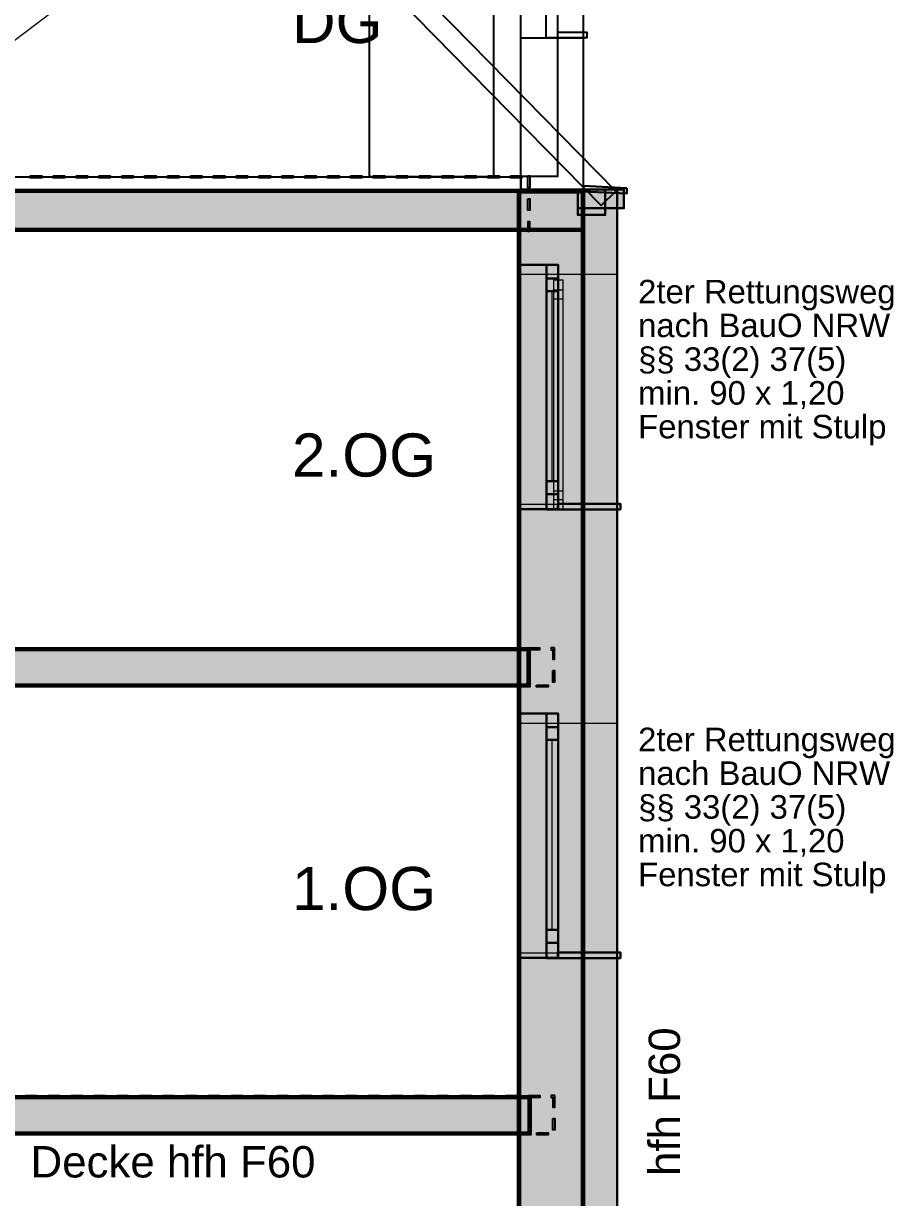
# Model space of a CAD drawing. Header units: millimetres. Extents: x 7 to 41668, y 3977 to 28530.
# Drawn here: x 26593 to 32230, y 11560 to 19163 of the extents above; entities that cross this region are included whole.
import ezdxf

# ---------------------------------------------------------------- set-up
doc = ezdxf.new("R2010")
doc.units = ezdxf.units.MM
doc.header["$LTSCALE"] = 50
for name, color, linetype in [('00_Wand_Bestand', 7, 'Continuous'), ('01_Daemmung_neu', 9, 'Continuous'), ('05_Linien_stark', 7, 'Continuous'), ('06_Linien_fein', 3, 'Continuous'), ('07_Bemassung', 6, 'Continuous'), ('10_Text', 7, 'Continuous')]:
    doc.layers.add(name, color=color, linetype=linetype)
doc.styles.add('PLAN', font='arial.ttf')

msp = doc.modelspace()

# ---------------------------------------------------------------- hatches: boundary and pattern name
at = {"layer": '00_Wand_Bestand'}
for points in [[(22149.8, 18089), (30224.9, 18089), (30224.9, 17818.5), (22149.8, 17818.5)], [(29795.7, 18083.6), (30225.6, 18083.6), (30225.6, 6056.3), (29795.7, 6056.3)], [(30185.3, 18089.6), (30481.8, 18089.6), (30481.8, 17965.9), (30185.3, 17965.9)], [(30185.3, 18089.6), (30360.9, 18089.6), (30360.9, 17921.4), (30185.3, 17921.4)], [(22093.2, 15121.1), (29873.4, 15121.1), (29873.4, 14867.3), (22093.2, 14867.3)], [(22092.8, 12219.6), (29880.3, 12219.6), (29880.3, 11965.8), (22092.8, 11965.8)]]:
    msp.add_hatch(color=7, dxfattribs=at).paths.add_polyline_path(points)
at = {"layer": '01_Daemmung_neu'}
msp.add_hatch(color=7, dxfattribs=at).paths.add_polyline_path([(30215.9, 18089.5), (30438.3, 18089.5), (30438.3, 8192.1), (30215.9, 8192.1)])

# ---------------------------------------------------------------- linework, layer by layer
at = {"layer": '00_Wand_Bestand'}
for points in [[(22149.8, 18089), (30224.9, 18089), (30224.9, 17818.5), (22149.8, 17818.5)], [(29795.7, 18083.6), (30225.6, 18083.6), (30225.6, 6056.3), (29795.7, 6056.3)], [(30185.3, 18089.6), (30481.8, 18089.6), (30481.8, 17965.9), (30185.3, 17965.9)], [(30185.3, 18089.6), (30360.9, 18089.6), (30360.9, 17921.4), (30185.3, 17921.4)], [(22093.2, 15121.1), (29873.4, 15121.1), (29873.4, 14867.3), (22093.2, 14867.3)], [(22092.8, 12219.6), (29880.3, 12219.6), (29880.3, 11965.8), (22092.8, 11965.8)]]:
    msp.add_lwpolyline(points, close=True, dxfattribs=at)
at = {"layer": '01_Daemmung_neu'}
msp.add_lwpolyline([(30215.9, 18089.5), (30438.3, 18089.5), (30438.3, 8192.1), (30215.9, 8192.1)], close=True, dxfattribs=at)
at = {"layer": '05_Linien_stark', "lineweight": 15}
for p, q in [((30017.2, 16196.3), (30017.2, 17434.7)), ((30017.3, 13290.5), (30017.3, 14528.8))]:
    msp.add_line(p, q, dxfattribs=at)
at = {"layer": '05_Linien_stark', "lineweight": 25}
for points in [[(24659.2, 23951.7), (24563.8, 23857.9), (30335.4, 17984.6), (30430.9, 18078.4)], [(29815.3, 21992.4), (30219.2, 21992.4), (30219.2, 18079.1), (29815.3, 18079.1)], [(29816.1, 20606.7), (30051.7, 20606.7), (30051.7, 18171.6), (29816.1, 18171.6)], [(29815.2, 20533.4), (30219.1, 20533.4), (30219.1, 18088.4), (29815.2, 18088.4)], [(29978.9, 20601.3), (30052.3, 20601.3), (30052.3, 19070.7), (29978.9, 19070.7)], [(28833.7, 20157.1), (29637.2, 20157.1), (29637.2, 18170.2), (28833.7, 18170.2)], [(30055.2, 19107.6), (30242.3, 19107.6), (30242.3, 19069.4), (30055.2, 19069.4)], [(29815.2, 19070.1), (30219.1, 19070.1), (30219.1, 18082.9), (29815.2, 18082.9)]]:
    msp.add_lwpolyline(points, close=True, dxfattribs=at)
at = {"layer": '05_Linien_stark', "lineweight": 30}
for points in [[(30502.7, 18097.7), (30500.8, 18061.3), (30219.9, 18076), (30221.8, 18112.4)], [(29803.7, 17600.8), (30056.2, 17600.8), (30056.2, 16017.6), (29803.7, 16017.6)], [(29980.5, 17600.8), (30056.1, 17600.8), (30056.1, 16016.7), (29980.5, 16016.7)], [(29980.5, 17512.1), (30056.2, 17512.1), (30056.2, 16116.2), (29980.5, 16116.2)], [(29980.5, 17430.6), (30056.4, 17430.6), (30056.4, 16199.1), (29980.5, 16199.1)], [(30054.9, 16053.3), (30460.7, 16053.3), (30460.7, 16016.9), (30054.9, 16016.9)], [(29803.8, 14694.9), (30056.3, 14694.9), (30056.3, 13111.8), (29803.8, 13111.8)], [(29980.6, 14695), (30056.3, 14695), (30056.3, 13110.9), (29980.6, 13110.9)], [(29980.7, 14606.3), (30056.4, 14606.3), (30056.4, 13210.4), (29980.7, 13210.4)], [(29980.6, 14524.8), (30056.6, 14524.8), (30056.6, 13293.3), (29980.6, 13293.3)], [(30055, 13147.4), (30459.9, 13147.4), (30459.9, 13111), (30055, 13111)]]:
    msp.add_lwpolyline(points, close=True, dxfattribs=at)
at = {"layer": '05_Linien_stark', "lineweight": 50}
for points in [[(22161.3, 18077.6), (30213.5, 18077.6), (30213.5, 17830), (22161.3, 17830)], [(29807.2, 18072.1), (30214.1, 18072.1), (30214.1, 6067.8), (29807.2, 6067.8)]]:
    msp.add_lwpolyline(points, close=True, dxfattribs=at)
at = {"layer": '05_Linien_stark', "lineweight": 18}
for points in [[(30189.7, 18085.2), (30477.4, 18085.2), (30477.4, 17970.4), (30189.7, 17970.4)], [(30220.3, 18085.1), (30433.9, 18085.1), (30433.9, 8196.5), (30220.3, 8196.5)], [(29801.6, 17539), (30434.1, 17539), (30434.1, 16047.9), (29801.6, 16047.9)], [(29801.7, 14633.2), (30434.7, 14633.2), (30434.7, 13142), (29801.7, 13142)]]:
    msp.add_lwpolyline(points, close=True, dxfattribs=at)
at = {"layer": '05_Linien_stark', "lineweight": 20}
for points in [[(30027.9, 17504.1), (30087.3, 17504.1), (30087.3, 16014.8), (30027.9, 16014.8)], [(30027.9, 17439), (30087.3, 17439), (30087.3, 16077.6), (30027.9, 16077.6)], [(30027.9, 17379.8), (30087.3, 17379.8), (30087.3, 16135.3), (30027.9, 16135.3)]]:
    msp.add_lwpolyline(points, close=True, dxfattribs=at)
at = {"layer": '06_Linien_fein', "lineweight": 9}
msp.add_line((30057.2, 17377.7), (30057.2, 16139.8), dxfattribs=at)
at = {"layer": '07_Bemassung', "lineweight": 15}
msp.add_line((28940.4, 20866.5), (25267.6, 18098.8), dxfattribs=at)
at = {"layer": '07_Bemassung'}
for points in [[(26636.9, 18176), (26711, 18176), (26711, 18163.6), (26636.9, 18163.6)], [(26785, 18176), (26859.1, 18176), (26859.1, 18163.6), (26785, 18163.6)], [(26933.2, 18176), (27007.3, 18176), (27007.3, 18163.6), (26933.2, 18163.6)], [(27081.4, 18176), (27155.5, 18176), (27155.5, 18163.6), (27081.4, 18163.6)], [(27229.5, 18176), (27303.6, 18176), (27303.6, 18163.6), (27229.5, 18163.6)], [(27377.7, 18176), (27451.8, 18176), (27451.8, 18163.6), (27377.7, 18163.6)], [(27525.9, 18176), (27600, 18176), (27600, 18163.6), (27525.9, 18163.6)], [(27674, 18176), (27748.1, 18176), (27748.1, 18163.6), (27674, 18163.6)], [(27822.2, 18176), (27896.3, 18176), (27896.3, 18163.6), (27822.2, 18163.6)], [(27970.4, 18176), (28044.5, 18176), (28044.5, 18163.6), (27970.4, 18163.6)], [(28118.5, 18176), (28192.6, 18176), (28192.6, 18163.6), (28118.5, 18163.6)], [(28266.7, 18176), (28340.8, 18176), (28340.8, 18163.6), (28266.7, 18163.6)], [(28414.9, 18176), (28489, 18176), (28489, 18163.6), (28414.9, 18163.6)], [(28563, 18176), (28637.1, 18176), (28637.1, 18163.6), (28563, 18163.6)], [(28711.2, 18176), (28785.3, 18176), (28785.3, 18163.6), (28711.2, 18163.6)], [(28859.4, 18176), (28933.5, 18176), (28933.5, 18163.6), (28859.4, 18163.6)], [(29007.5, 18176), (29081.6, 18176), (29081.6, 18163.6), (29007.5, 18163.6)], [(29155.7, 18176), (29229.8, 18176), (29229.8, 18163.6), (29155.7, 18163.6)], [(29303.9, 18176), (29378, 18176), (29378, 18163.6), (29303.9, 18163.6)], [(29452, 18176), (29526.1, 18176), (29526.1, 18163.6), (29452, 18163.6)], [(29600.2, 18176), (29674.3, 18176), (29674.3, 18163.6), (29600.2, 18163.6)], [(29748.4, 18176), (29822.5, 18176), (29822.5, 18163.6), (29748.4, 18163.6)], [(29861, 18176), (29873.4, 18176), (29873.4, 18101.9), (29861, 18101.9)], [(29861, 18027.8), (29873.4, 18027.8), (29873.4, 17953.7), (29861, 17953.7)], [(29873.4, 17818.4), (29873.4, 17879.6), (29861, 17879.6), (29861, 17830.8), (29860.8, 17830.8), (29860.5, 17830.8), (29860.5, 17818.4)], [(26600.9, 17830.8), (26675, 17830.8), (26675, 17818.4), (26600.9, 17818.4)], [(26749, 17830.8), (26823.1, 17830.8), (26823.1, 17818.4), (26749, 17818.4)], [(26897.2, 17830.8), (26971.3, 17830.8), (26971.3, 17818.4), (26897.2, 17818.4)], [(27045.4, 17830.8), (27119.4, 17830.8), (27119.4, 17818.4), (27045.4, 17818.4)], [(27193.5, 17830.8), (27267.6, 17830.8), (27267.6, 17818.4), (27193.5, 17818.4)], [(27341.7, 17830.8), (27415.8, 17830.8), (27415.8, 17818.4), (27341.7, 17818.4)], [(27489.9, 17830.8), (27563.9, 17830.8), (27563.9, 17818.4), (27489.9, 17818.4)], [(27638, 17830.8), (27712.1, 17830.8), (27712.1, 17818.4), (27638, 17818.4)], [(27786.2, 17830.8), (27860.3, 17830.8), (27860.3, 17818.4), (27786.2, 17818.4)], [(27934.4, 17830.8), (28008.4, 17830.8), (28008.4, 17818.4), (27934.4, 17818.4)], [(28082.5, 17830.8), (28156.6, 17830.8), (28156.6, 17818.4), (28082.5, 17818.4)], [(28230.7, 17830.8), (28304.8, 17830.8), (28304.8, 17818.4), (28230.7, 17818.4)], [(28378.9, 17830.8), (28452.9, 17830.8), (28452.9, 17818.4), (28378.9, 17818.4)], [(28527, 17830.8), (28601.1, 17830.8), (28601.1, 17818.4), (28527, 17818.4)], [(28675.2, 17830.8), (28749.3, 17830.8), (28749.3, 17818.4), (28675.2, 17818.4)], [(28823.4, 17830.8), (28897.4, 17830.8), (28897.4, 17818.4), (28823.4, 17818.4)], [(28971.5, 17830.8), (29045.6, 17830.8), (29045.6, 17818.4), (28971.5, 17818.4)], [(29119.7, 17830.8), (29193.8, 17830.8), (29193.8, 17818.4), (29119.7, 17818.4)], [(29267.9, 17830.8), (29341.9, 17830.8), (29341.9, 17818.4), (29267.9, 17818.4)], [(29416, 17830.8), (29490.1, 17830.8), (29490.1, 17818.4), (29416, 17818.4)], [(29564.2, 17830.8), (29638.3, 17830.8), (29638.3, 17818.4), (29564.2, 17818.4)], [(29712.4, 17830.8), (29786.4, 17830.8), (29786.4, 17818.4), (29712.4, 17818.4)], [(26602.9, 15120.5), (26676.9, 15120.5), (26676.9, 15108.1), (26602.9, 15108.1)], [(26751, 15120.5), (26825.1, 15120.5), (26825.1, 15108.1), (26751, 15108.1)], [(26899.2, 15120.5), (26973.3, 15120.5), (26973.3, 15108.1), (26899.2, 15108.1)], [(27047.4, 15120.5), (27121.5, 15120.5), (27121.5, 15108.1), (27047.4, 15108.1)], [(27195.5, 15120.5), (27269.6, 15120.5), (27269.6, 15108.1), (27195.5, 15108.1)], [(27343.7, 15120.5), (27417.8, 15120.5), (27417.8, 15108.1), (27343.7, 15108.1)], [(27491.9, 15120.5), (27565.9, 15120.5), (27565.9, 15108.1), (27491.9, 15108.1)], [(27640, 15120.5), (27714.1, 15120.5), (27714.1, 15108.1), (27640, 15108.1)], [(27788.2, 15120.5), (27862.3, 15120.5), (27862.3, 15108.1), (27788.2, 15108.1)], [(27936.4, 15120.5), (28010.4, 15120.5), (28010.4, 15108.1), (27936.4, 15108.1)], [(28084.5, 15120.5), (28158.6, 15120.5), (28158.6, 15108.1), (28084.5, 15108.1)], [(28232.7, 15120.5), (28306.8, 15120.5), (28306.8, 15108.1), (28232.7, 15108.1)], [(28380.9, 15120.5), (28454.9, 15120.5), (28454.9, 15108.1), (28380.9, 15108.1)], [(28529, 15120.5), (28603.1, 15120.5), (28603.1, 15108.1), (28529, 15108.1)], [(28677.2, 15120.5), (28751.3, 15120.5), (28751.3, 15108.1), (28677.2, 15108.1)], [(28825.4, 15120.5), (28899.4, 15120.5), (28899.4, 15108.1), (28825.4, 15108.1)], [(28973.6, 15120.5), (29047.6, 15120.5), (29047.6, 15108.1), (28973.6, 15108.1)], [(29121.7, 15120.5), (29195.8, 15120.5), (29195.8, 15108.1), (29121.7, 15108.1)], [(29269.9, 15120.5), (29344, 15120.5), (29344, 15108.1), (29269.9, 15108.1)], [(29418.1, 15120.5), (29492.2, 15120.5), (29492.2, 15108.1), (29418.1, 15108.1)], [(29566.2, 15120.5), (29640.3, 15120.5), (29640.3, 15108.1), (29566.2, 15108.1)], [(29714.4, 15120.5), (29788.5, 15120.5), (29788.5, 15108.1), (29714.4, 15108.1)], [(29862.6, 15120.5), (29936.7, 15120.5), (29936.7, 15108.1), (29862.6, 15108.1)], [(30033.8, 15120.5), (30010.7, 15120.5), (30010.7, 15108.1), (30021.4, 15108.1), (30021.4, 15046.4), (30033.8, 15046.4)], [(30021.4, 14972.3), (30033.8, 14972.3), (30033.8, 14898.2), (30021.4, 14898.2)], [(26657.5, 14879), (26731.6, 14879), (26731.6, 14866.7), (26657.5, 14866.7)], [(26805.7, 14879), (26879.8, 14879), (26879.8, 14866.7), (26805.7, 14866.7)], [(26953.8, 14879), (27027.9, 14879), (27027.9, 14866.7), (26953.8, 14866.7)], [(27102, 14879), (27176.1, 14879), (27176.1, 14866.7), (27102, 14866.7)], [(27250.2, 14879), (27324.3, 14879), (27324.3, 14866.7), (27250.2, 14866.7)], [(27398.4, 14879), (27472.5, 14879), (27472.5, 14866.7), (27398.4, 14866.7)], [(27546.5, 14879), (27620.6, 14879), (27620.6, 14866.7), (27546.5, 14866.7)], [(27694.7, 14879), (27768.8, 14879), (27768.8, 14866.7), (27694.7, 14866.7)], [(27842.9, 14879), (27917, 14879), (27917, 14866.7), (27842.9, 14866.7)], [(27991, 14879), (28065.1, 14879), (28065.1, 14866.7), (27991, 14866.7)], [(28139.2, 14879), (28213.3, 14879), (28213.3, 14866.7), (28139.2, 14866.7)], [(28287.3, 14879), (28361.4, 14879), (28361.4, 14866.7), (28287.3, 14866.7)], [(28435.5, 14879), (28509.6, 14879), (28509.6, 14866.7), (28435.5, 14866.7)], [(28583.7, 14879), (28657.8, 14879), (28657.8, 14866.7), (28583.7, 14866.7)], [(28731.8, 14879), (28805.9, 14879), (28805.9, 14866.7), (28731.8, 14866.7)], [(28880, 14879), (28954.1, 14879), (28954.1, 14866.7), (28880, 14866.7)], [(29028.2, 14879), (29102.3, 14879), (29102.3, 14866.7), (29028.2, 14866.7)], [(29176.4, 14879), (29250.5, 14879), (29250.5, 14866.7), (29176.4, 14866.7)], [(29324.5, 14879), (29398.6, 14879), (29398.6, 14866.7), (29324.5, 14866.7)], [(29472.7, 14879), (29546.8, 14879), (29546.8, 14866.7), (29472.7, 14866.7)], [(29620.9, 14879), (29695, 14879), (29695, 14866.7), (29620.9, 14866.7)], [(29769, 14879), (29843.1, 14879), (29843.1, 14866.7), (29769, 14866.7)], [(29917.2, 14879), (29991.3, 14879), (29991.3, 14866.7), (29917.2, 14866.7)], [(26604.2, 12220.1), (26678.3, 12220.1), (26678.3, 12207.7), (26604.2, 12207.7)], [(26752.3, 12220.1), (26826.4, 12220.1), (26826.4, 12207.7), (26752.3, 12207.7)], [(26900.5, 12220.1), (26974.6, 12220.1), (26974.6, 12207.7), (26900.5, 12207.7)], [(27048.7, 12220.1), (27122.8, 12220.1), (27122.8, 12207.7), (27048.7, 12207.7)], [(27196.8, 12220.1), (27270.9, 12220.1), (27270.9, 12207.7), (27196.8, 12207.7)], [(27345, 12220.1), (27419.1, 12220.1), (27419.1, 12207.7), (27345, 12207.7)], [(27493.2, 12220.1), (27567.3, 12220.1), (27567.3, 12207.7), (27493.2, 12207.7)], [(27641.3, 12220.1), (27715.4, 12220.1), (27715.4, 12207.7), (27641.3, 12207.7)], [(27789.5, 12220.1), (27863.6, 12220.1), (27863.6, 12207.7), (27789.5, 12207.7)], [(27937.7, 12220.1), (28011.8, 12220.1), (28011.8, 12207.7), (27937.7, 12207.7)], [(28085.8, 12220.1), (28159.9, 12220.1), (28159.9, 12207.7), (28085.8, 12207.7)], [(28234, 12220.1), (28308.1, 12220.1), (28308.1, 12207.7), (28234, 12207.7)], [(28382.2, 12220.1), (28456.3, 12220.1), (28456.3, 12207.7), (28382.2, 12207.7)], [(28530.3, 12220.1), (28604.4, 12220.1), (28604.4, 12207.7), (28530.3, 12207.7)], [(28678.5, 12220.1), (28752.6, 12220.1), (28752.6, 12207.7), (28678.5, 12207.7)], [(28826.7, 12220.1), (28900.8, 12220.1), (28900.8, 12207.7), (28826.7, 12207.7)], [(28974.8, 12220.1), (29048.9, 12220.1), (29048.9, 12207.7), (28974.8, 12207.7)], [(29123, 12220.1), (29197.1, 12220.1), (29197.1, 12207.7), (29123, 12207.7)], [(29271.2, 12220.1), (29345.3, 12220.1), (29345.3, 12207.7), (29271.2, 12207.7)], [(29419.3, 12220.1), (29493.4, 12220.1), (29493.4, 12207.7), (29419.3, 12207.7)], [(29567.5, 12220.1), (29641.6, 12220.1), (29641.6, 12207.7), (29567.5, 12207.7)], [(29715.7, 12220.1), (29789.8, 12220.1), (29789.8, 12207.7), (29715.7, 12207.7)], [(29863.8, 12220.1), (29937.9, 12220.1), (29937.9, 12207.7), (29863.8, 12207.7)], [(30035.1, 12220.1), (30012, 12220.1), (30012, 12207.7), (30022.7, 12207.7), (30022.7, 12146), (30035.1, 12146)], [(30022.7, 12071.9), (30035.1, 12071.9), (30035.1, 11997.8), (30022.7, 11997.8)], [(26658.8, 11978.6), (26732.9, 11978.6), (26732.9, 11966.3), (26658.8, 11966.3)], [(26807, 11978.6), (26881.1, 11978.6), (26881.1, 11966.3), (26807, 11966.3)], [(26955.2, 11978.6), (27029.2, 11978.6), (27029.2, 11966.3), (26955.2, 11966.3)], [(27103.3, 11978.6), (27177.4, 11978.6), (27177.4, 11966.3), (27103.3, 11966.3)], [(27251.5, 11978.6), (27325.6, 11978.6), (27325.6, 11966.3), (27251.5, 11966.3)], [(27399.6, 11978.6), (27473.7, 11978.6), (27473.7, 11966.3), (27399.6, 11966.3)], [(27547.8, 11978.6), (27621.9, 11978.6), (27621.9, 11966.3), (27547.8, 11966.3)], [(27696, 11978.6), (27770.1, 11978.6), (27770.1, 11966.3), (27696, 11966.3)], [(27844.2, 11978.6), (27918.2, 11978.6), (27918.2, 11966.3), (27844.2, 11966.3)], [(27992.3, 11978.6), (28066.4, 11978.6), (28066.4, 11966.3), (27992.3, 11966.3)], [(28140.5, 11978.6), (28214.6, 11978.6), (28214.6, 11966.3), (28140.5, 11966.3)], [(28288.7, 11978.6), (28362.7, 11978.6), (28362.7, 11966.3), (28288.7, 11966.3)], [(28436.8, 11978.6), (28510.9, 11978.6), (28510.9, 11966.3), (28436.8, 11966.3)], [(28585, 11978.6), (28659.1, 11978.6), (28659.1, 11966.3), (28585, 11966.3)], [(28733.1, 11978.6), (28807.2, 11978.6), (28807.2, 11966.3), (28733.1, 11966.3)], [(28881.3, 11978.6), (28955.4, 11978.6), (28955.4, 11966.3), (28881.3, 11966.3)], [(29029.5, 11978.6), (29103.6, 11978.6), (29103.6, 11966.3), (29029.5, 11966.3)], [(29177.7, 11978.6), (29251.7, 11978.6), (29251.7, 11966.3), (29177.7, 11966.3)], [(29325.8, 11978.6), (29399.9, 11978.6), (29399.9, 11966.3), (29325.8, 11966.3)], [(29474, 11978.6), (29548.1, 11978.6), (29548.1, 11966.3), (29474, 11966.3)], [(29622.1, 11978.6), (29696.2, 11978.6), (29696.2, 11966.3), (29622.1, 11966.3)], [(29770.3, 11978.6), (29844.4, 11978.6), (29844.4, 11966.3), (29770.3, 11966.3)], [(29918.5, 11978.6), (29992.6, 11978.6), (29992.6, 11966.3), (29918.5, 11966.3)]]:
    msp.add_lwpolyline(points, close=True, dxfattribs=at)
at = {"layer": '07_Bemassung', "lineweight": 25}
msp.add_lwpolyline([(22074.6, 18169.8), (29814.5, 18169.8), (29814.5, 18078.4), (22074.6, 18078.4)], close=True, dxfattribs=at)
at = {"layer": '07_Bemassung', "lineweight": 18}
msp.add_lwpolyline([(30189.7, 18085.2), (30356.5, 18085.2), (30356.5, 17925.8), (30189.7, 17925.8)], close=True, dxfattribs=at)
at = {"layer": '07_Bemassung', "lineweight": 50}
for points in [[(22104.7, 15109.6), (29861.9, 15109.6), (29861.9, 14878.7), (22104.7, 14878.7)], [(22104.3, 12208.1), (29868.9, 12208.1), (29868.9, 11977.2), (22104.3, 11977.2)]]:
    msp.add_lwpolyline(points, close=True, dxfattribs=at)

# ---------------------------------------------------------------- texts
at = {"layer": '10_Text', "style": 'PLAN'}
for s, height, p in [('DG', 279.51, (28332.6, 19036.6)), ('2ter Rettungsweg', 152.4, (30574.8, 17350.8)), ('nach BauO NRW', 152.4, (30574.8, 17132.2)), ('§§ 33(2) 37(5)', 152.4, (30574.8, 16913.6)), ('min. 90 x 1,20', 152.4, (30574.8, 16695)), ('Fenster mit Stulp', 152.4, (30574.8, 16476.5)), ('2.OG', 279.51, (28332.6, 16229)), ('2ter Rettungsweg', 152.4, (30574.8, 14450.8)), ('nach BauO NRW', 152.4, (30574.8, 14232.2)), ('§§ 33(2) 37(5)', 152.4, (30574.8, 14013.6)), ('min. 90 x 1,20', 152.4, (30574.8, 13795.1)), ('1.OG', 279.51, (28332.6, 13421.5)), ('Fenster mit Stulp', 152.4, (30574.8, 13576.4)), ('Decke hfh F60', 203.2, (26638.8, 11690.3))]:
    msp.add_text(s, height=height, dxfattribs=at).set_placement(p)
msp.add_text('hfh F60', height=203.2, rotation=90, dxfattribs=at).set_placement((30846.6, 11699.9))

doc.saveas('drawing.dxf')
